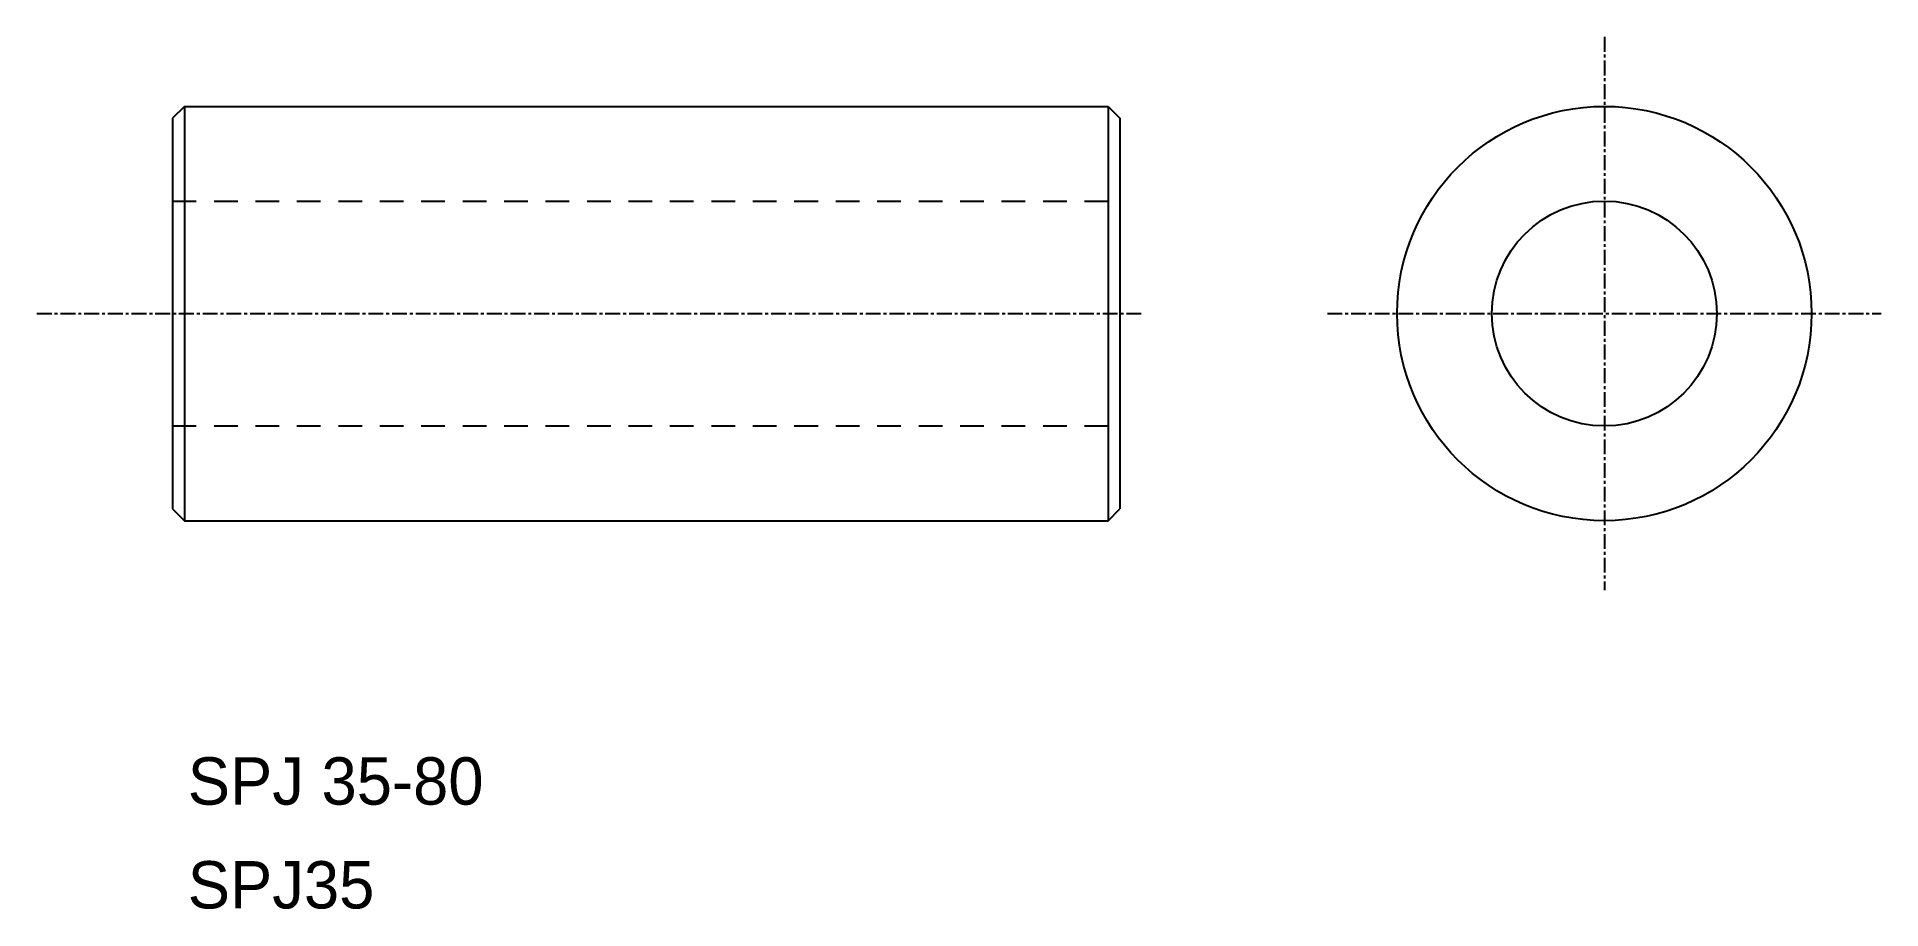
# Model space of a CAD drawing. Extents: x 272 to 428, y 86 to 160.
import ezdxf

# ---------------------------------------------------------------- set-up
doc = ezdxf.new("R2010")
doc.units = 0
doc.linetypes.add('CENTER', pattern=[2, 1.25, -0.25, 0.25, -0.25])
doc.linetypes.add('DASHED', pattern=[3.5, 2, -1.5])
doc.layers.get('0').update_dxf_attribs({"linetype": 'CONTINUOUS'})
doc.layers.add('CENTER', color=1, linetype='CENTER')

msp = doc.modelspace()

# ---------------------------------------------------------------- linework, layer by layer
at = {"color": 7, "linetype": 'CONTINUOUS'}
for p, q in [((284.38, 154.28), (283.38, 153.28)), ((284.38, 154.28), (284.38, 119.28)), ((284.38, 154.28), (362.38, 154.28)), ((362.38, 154.28), (362.38, 119.28)), ((362.38, 154.28), (363.38, 153.28)), ((283.38, 153.28), (283.38, 120.28)), ((363.38, 153.28), (363.38, 120.28)), ((283.38, 120.28), (284.38, 119.28)), ((362.38, 119.28), (363.38, 120.28)), ((284.38, 119.28), (362.38, 119.28))]:
    msp.add_line(p, q, dxfattribs=at)
at = {"color": 3, "linetype": 'DASHED'}
for p, q in [((283.38, 146.28), (363.38, 146.28)), ((283.38, 127.28), (363.38, 127.28))]:
    msp.add_line(p, q, dxfattribs=at)
at = {"color": 7, "linetype": 'CONTINUOUS'}
for radius in [17.5, 9.5]:
    msp.add_circle((404.28, 136.78), radius, dxfattribs=at)
at = {"layer": 'CENTER', "color": 1, "linetype": 'CENTER'}
for p, q in [((404.28, 160.15), (404.28, 113.4)), ((271.92, 136.78), (365.38, 136.78)), ((380.9, 136.78), (427.65, 136.78))]:
    msp.add_line(p, q, dxfattribs=at)

# ---------------------------------------------------------------- texts
at = {"color": 7, "linetype": 'CONTINUOUS'}
for s, p in [('SPJ 35-80', (284.66, 95.29)), ('SPJ35', (284.66, 86.52))]:
    msp.add_text(s, height=4, dxfattribs=at).set_placement(p)

doc.saveas('drawing.dxf')
